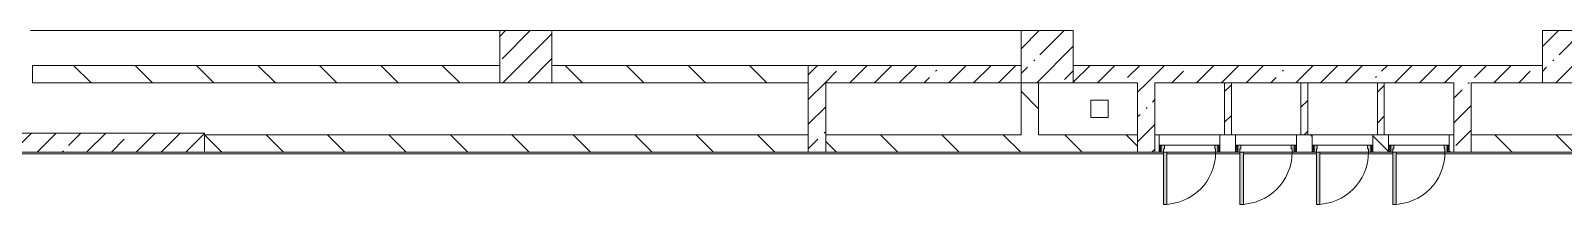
# Model space of a CAD drawing. Header units: millimetres. Extents: x -5368 to 196898, y -8553 to 29000.
# Drawn here: x 104785 to 122425, y 10300 to 12300 of the extents above; entities that cross this region are included whole.
import ezdxf

# ---------------------------------------------------------------- set-up
doc = ezdxf.new("R2010")
doc.units = ezdxf.units.MM
for name, color, linetype, lineweight, true_color in [('A-DOOR-2', 7, 'Continuous', 5, 0xaaaaaa), ('A-DOOR-3', 7, 'Continuous', 5, 0xe2e2e2), ('A-DOOR-FRAM-2', 7, 'Continuous', 5, 0xe2e2e2), ('A-DOOR-FRAM-3', 7, 'Continuous', 5, 0xaaaaaa), ('A-FLOR-3', 7, 'Continuous', 5, 0xaaaaaa)]:
    doc.layers.add(name, color=color, linetype=linetype, lineweight=lineweight, true_color=true_color)
for name, color, linetype, lineweight in [('A-WALL', 7, 'Continuous', 9), ('I-WALL-4', 7, 'Continuous', 5), ('S-COLS-3', 7, 'Continuous', 5)]:
    doc.layers.add(name, color=color, linetype=linetype, lineweight=lineweight)
pattern_1 = [(135, (62025.03, 0), (-353.5534, -353.5534), [])]
pattern_2 = [(45, (62025.03, 0), (-285.1231, 285.1231), []), (45, (62310.15, 0), (-285.1231, 285.1231), [504.031, -100.806, 16.764, -84.042])]
pattern_3 = [(45, (62025.03, 0), (-176.7767, 176.7767), [])]

# ---------------------------------------------------------------- blocks, each defined once
blk = doc.blocks.new('BSC_Колонна _Прямоугольная - 600х600-23205375-3_3_1_птичка')
at = {"layer": 'S-COLS-3'}
h = blk.add_hatch(dxfattribs=at)
h.set_pattern_fill('FP_77', color=256, style=0, pattern_type=2)
h.set_pattern_definition([(45, (-54460, -12000), (-285.123, 285.123), []), (45, (-54174.88, -12000), (-285.123, 285.123), [504.031, -100.806, 16.764, -84.042])])
h.paths.add_polyline_path([(-300, -300), (300, -300), (300, 300), (-300, 300)])
for p, q in [((300, 300), (-300, 300)), ((-300, 300), (-300, -300)), ((300, -300), (300, 300)), ((-300, -300), (300, -300))]:
    blk.add_line(p, q, dxfattribs=at)
blk = doc.blocks.new('BSC_Колонна _Прямоугольная - 600х600-V97-3_3_1_птичка')
at = {"layer": 'S-COLS-3'}
h = blk.add_hatch(dxfattribs=at)
h.set_pattern_fill('FP_86', color=256, style=0, pattern_type=2)
h.set_pattern_definition([(45, (-60460, -12000), (-285.1231, 285.1231), []), (45, (-60174.88, -12000), (-285.1231, 285.1231), [504.031, -100.806, 16.764, -84.042])])
h.paths.add_polyline_path([(-300, -300), (300, -300), (300, 300), (-300, 300)])
for p, q in [((300, 300), (-300, 300)), ((-300, 300), (-300, -300)), ((300, -300), (300, 300)), ((-300, -300), (300, -300))]:
    blk.add_line(p, q, dxfattribs=at)
blk = doc.blocks.new('110_Дверь_СКБ_1Ст - д-18 700x2100h_Технический шкаф ЭОМ и СС-23257539-3_3_1_птичка')
at = {"layer": 'A-DOOR-2'}
h = blk.add_hatch(dxfattribs=at)
h.set_pattern_fill('FP_30', color=256, style=0, pattern_type=2)
h.set_pattern_definition([(135, (1951.41, 164.685), (-14.14214, -14.14214), []), (225, (1951.41, 164.685), (14.14214, -14.14214), [])])
h.paths.add_polyline_path([(362.5, 100), (337.5, 100), (337.5, 20), (362.5, 20)])
at = {"layer": 'A-DOOR-3'}
h = blk.add_hatch(color=256, dxfattribs=at)
h.paths.add_polyline_path([(312.5, 100), (312.5, 60), (302.5, 60), (302.5, 20), (337.5, 20), (337.5, 100)])
h.paths.add_polyline_path([(-287.5, 100), (-312.5, 100), (-312.5, 20), (-277.5, 20), (-277.5, 60), (-287.5, 60)])
at = {"layer": 'A-DOOR-FRAM-2'}
blk.add_hatch(color=256, dxfattribs=at).paths.add_polyline_path([(272.5, 700), (272.5, 100), (312.5, 100), (312.5, 700)])
at = {"layer": 'A-DOOR-FRAM-3'}
h = blk.add_hatch(dxfattribs=at)
h.set_pattern_fill('FP_31', color=256, style=0, pattern_type=2)
h.set_pattern_definition([(45, (-171.384, 164.685), (-14.1421, 14.1421), []), (135, (-171.384, 164.685), (-14.1421, -14.1421), [])])
h.paths.add_polyline_path([(-312.5, 100), (-337.5, 100), (-337.5, 20), (-312.5, 20)])
at = {"layer": 'A-DOOR-2'}
for p, q in [((312.5, 700), (272.5, 700)), ((272.5, 700), (272.5, 100)), ((312.5, 100), (312.5, 700)), ((272.5, 100), (312.5, 100))]:
    blk.add_line(p, q, dxfattribs=at)
blk.add_arc((312.5, 100), 600, 90, 180, dxfattribs=at)
at = {"layer": 'A-DOOR-FRAM-3'}
for p, q in [((-312.5, 100), (-337.5, 100)), ((-337.5, 100), (-337.5, 20)), ((-337.5, 20), (-312.5, 20)), ((-287.5, 100), (-312.5, 100)), ((-312.5, 100), (-312.5, 20)), ((-312.5, 20), (-312.5, 100)), ((-312.5, 20), (-277.5, 20)), ((-287.5, 60), (-287.5, 100)), ((-287.5, 100), (272.5, 100)), ((-277.5, 60), (-287.5, 60)), ((-277.5, 20), (-277.5, 60)), ((302.5, 20), (-277.5, 20)), ((312.5, 60), (302.5, 60)), ((302.5, 60), (302.5, 20)), ((302.5, 20), (337.5, 20)), ((312.5, 100), (312.5, 60)), ((337.5, 100), (312.5, 100)), ((337.5, 20), (337.5, 100)), ((362.5, 100), (337.5, 100)), ((337.5, 100), (337.5, 20)), ((337.5, 20), (362.5, 20)), ((362.5, 20), (362.5, 100))]:
    blk.add_line(p, q, dxfattribs=at)

msp = doc.modelspace()

# ---------------------------------------------------------------- hatches: boundary and pattern name
at = {"layer": 'I-WALL-4'}
h = msp.add_hatch(dxfattribs=at)
h.set_pattern_fill('FP_74', color=256, style=0, pattern_type=2)
h.set_pattern_definition(pattern_1)
h.paths.add_polyline_path([(110785, 11700), (113735, 11700), (113735, 11900), (110785, 11900)])
h.paths.add_polyline_path([(110185, 11700), (110185, 11900), (104805, 11900), (104805, 11700), (108499.5, 11700)])
h = msp.add_hatch(dxfattribs=at)
h.set_pattern_fill('FP_71', color=256, style=0, pattern_type=2)
h.set_pattern_definition(pattern_2)
h.paths.add_polyline_path([(116185, 11700), (116185, 11900), (113735, 11900), (113735, 11700), (114857.8, 11700)])
h = msp.add_hatch(dxfattribs=at)
h.set_pattern_fill('FP_71', color=256, style=0, pattern_type=2)
h.set_pattern_definition(pattern_2)
h.paths.add_polyline_path([(125205, 11700), (128185, 11700), (128185, 11900), (122785, 11900), (122785, 11700), (124185, 11700)])
h.paths.add_polyline_path([(118604.3, 11700), (122185, 11700), (122185, 11900), (116785, 11900), (116785, 11700), (118524.3, 11700)])
h = msp.add_hatch(dxfattribs=at)
h.set_pattern_fill('FP_71', color=256, style=0, pattern_type=2)
h.set_pattern_definition(pattern_2)
h.paths.add_polyline_path([(113935, 10900), (113935, 11700), (113735, 11700), (113735, 10900)])
h = msp.add_hatch(dxfattribs=at)
h.set_pattern_fill('FP_74', color=256, style=0, pattern_type=2)
h.set_pattern_definition(pattern_1)
h.paths.add_polyline_path([(116385, 11100), (116385, 11700), (116185, 11700), (116185, 11100)])
h = msp.add_hatch(dxfattribs=at)
h.set_pattern_fill('FP_71', color=256, style=0, pattern_type=2)
h.set_pattern_definition(pattern_2)
h.paths.add_polyline_path([(117525, 10900), (117725, 10900), (117725, 11700), (117525, 11700), (117525, 11100)])
h = msp.add_hatch(dxfattribs=at)
h.set_pattern_fill('FP_76', color=256, style=0, pattern_type=2)
h.set_pattern_definition(pattern_3)
h.paths.add_polyline_path([(118604.3, 11100), (118604.3, 11700), (118524.3, 11700), (118524.3, 11100)])
h = msp.add_hatch(dxfattribs=at)
h.set_pattern_fill('FP_76', color=256, style=0, pattern_type=2)
h.set_pattern_definition(pattern_3)
h.paths.add_polyline_path([(119484.3, 11100), (119484.3, 11700), (119404.3, 11700), (119404.3, 11100)])
h = msp.add_hatch(dxfattribs=at)
h.set_pattern_fill('FP_76', color=256, style=0, pattern_type=2)
h.set_pattern_definition(pattern_3)
h.paths.add_polyline_path([(120364.3, 11100), (120364.3, 11700), (120284.3, 11700), (120284.3, 11100)])
h = msp.add_hatch(dxfattribs=at)
h.set_pattern_fill('FP_71', color=256, style=0, pattern_type=2)
h.set_pattern_definition(pattern_2)
h.paths.add_polyline_path([(121365, 10900), (121365, 11700), (121165, 11700), (121165, 10900), (121216.1, 10900)])
h = msp.add_hatch(dxfattribs=at)
h.set_pattern_fill('FP_71', color=256, style=0, pattern_type=2)
h.set_pattern_definition(pattern_2)
h.paths.add_polyline_path([(106785, 10900), (106785, 11120), (104405, 11120), (104405, 10900)])
h = msp.add_hatch(dxfattribs=at)
h.set_pattern_fill('FP_74', color=256, style=0, pattern_type=2)
h.set_pattern_definition(pattern_1)
h.paths.add_polyline_path([(123185, 10900), (123185, 11100), (121365, 11100), (121365, 10900), (122275.8, 10900)])
h.paths.add_polyline_path([(113935, 10900), (117525, 10900), (117525, 11100), (113935, 11100)])
h.paths.add_polyline_path([(117725, 10900), (117772.8, 10900), (117772.8, 11100), (117725, 11100), (117725, 10980)])
h.paths.add_polyline_path([(118472.8, 10900), (118652.8, 10900), (118652.8, 11100), (118472.8, 11100), (118472.8, 10973.8)])
h.paths.add_polyline_path([(119352.8, 10900), (119532.8, 10900), (119532.8, 11100), (119352.8, 11100), (119352.8, 10973.8)])
h.paths.add_polyline_path([(120232.8, 10900), (120412.8, 10900), (120412.8, 11100), (120232.8, 11100), (120232.8, 10973.8)])
h.paths.add_polyline_path([(121112.8, 10900), (121165, 10900), (121165, 11100), (121112.8, 11100), (121112.8, 10973.8)])
h.paths.add_polyline_path([(106785, 10900), (113735, 10900), (113735, 11100), (106785, 11100)])
at = {"layer": 'S-COLS-3'}
h = msp.add_hatch(dxfattribs=at)
h.set_pattern_fill('FP_71', color=256, style=0, pattern_type=2)
h.set_pattern_definition(pattern_2)
h.paths.add_polyline_path([(110785, 11700), (110785, 12300), (110185, 12300), (110185, 11700)])

# ---------------------------------------------------------------- linework, layer by layer
at = {"layer": 'A-FLOR-3'}
for p, q in [((110185, 12300), (104785, 12300)), ((116185, 12300), (110785, 12300)), ((116985, 11500), (117185, 11500)), ((116985, 11300), (116985, 11500)), ((117185, 11500), (117185, 11300)), ((117185, 11300), (116985, 11300)), ((117822.8, 10880), (104425, 10880)), ((118702.8, 10880), (117862.8, 10880)), ((119582.8, 10880), (118742.8, 10880)), ((120462.8, 10880), (119622.8, 10880)), ((123405, 10880), (120502.8, 10880))]:
    msp.add_line(p, q, dxfattribs=at)
at = {"layer": 'A-WALL'}
for p, q in [((113735, 11700), (113735, 11900)), ((118604.3, 11700), (118524.3, 11700)), ((119484.3, 11700), (119404.3, 11700)), ((120364.3, 11700), (120284.3, 11700)), ((113735, 10900), (113735, 11100)), ((113935, 10900), (113935, 11100)), ((117525, 10900), (117525, 11100)), ((117725, 10900), (117725, 11100)), ((118524.3, 11100), (118604.3, 11100)), ((119404.3, 11100), (119484.3, 11100)), ((120284.3, 11100), (120364.3, 11100)), ((121165, 10900), (121165, 11100)), ((121365, 10900), (121365, 11100))]:
    msp.add_line(p, q, dxfattribs=at)
at = {"layer": 'I-WALL-4'}
for p, q in [((110185, 11900), (104805, 11900)), ((104805, 11900), (104805, 11700)), ((110185, 11700), (110185, 11900)), ((116185, 11900), (110785, 11900)), ((110785, 11900), (110785, 11700)), ((122185, 11900), (116785, 11900)), ((104805, 11700), (110185, 11700)), ((110785, 11700), (113735, 11700)), ((113735, 11700), (113735, 11100)), ((113935, 11100), (113935, 11700)), ((113935, 11700), (116185, 11700)), ((116185, 11700), (116185, 11100)), ((116385, 11100), (116385, 11700)), ((116785, 11700), (117525, 11700)), ((117525, 11700), (117525, 11100)), ((117725, 11100), (117725, 11700)), ((117725, 11700), (118524.3, 11700)), ((118524.3, 11700), (118524.3, 11100)), ((118604.3, 11100), (118604.3, 11700)), ((118604.3, 11700), (119404.3, 11700)), ((119404.3, 11700), (119404.3, 11100)), ((119484.3, 11100), (119484.3, 11700)), ((119484.3, 11700), (120284.3, 11700)), ((120284.3, 11700), (120284.3, 11100)), ((120364.3, 11100), (120364.3, 11700)), ((120364.3, 11700), (121165, 11700)), ((121165, 11700), (121165, 11100)), ((121365, 11100), (121365, 11700)), ((121365, 11700), (122185, 11700)), ((106785, 11120), (104405, 11120)), ((106785, 10900), (106785, 11120)), ((113735, 11100), (106785, 11100)), ((116185, 11100), (113935, 11100)), ((117525, 11100), (116385, 11100)), ((117725, 11100), (118524.3, 11100)), ((117772.8, 10980), (117772.8, 11100)), ((118472.8, 11100), (118472.8, 10980)), ((118604.3, 11100), (119404.3, 11100)), ((118652.8, 10980), (118652.8, 11100)), ((119352.8, 11100), (119352.8, 10980)), ((119484.3, 11100), (120284.3, 11100)), ((119532.8, 10980), (119532.8, 11100)), ((120232.8, 11100), (120232.8, 10980)), ((120364.3, 11100), (121165, 11100)), ((120412.8, 10980), (120412.8, 11100)), ((121112.8, 11100), (121112.8, 10980)), ((122585, 11100), (121365, 11100)), ((104405, 10900), (117772.8, 10900)), ((118472.8, 10900), (118652.8, 10900)), ((119352.8, 10900), (119532.8, 10900)), ((120232.8, 10900), (120412.8, 10900)), ((121112.8, 10900), (123385, 10900))]:
    msp.add_line(p, q, dxfattribs=at)
at = {"layer": 'S-COLS-3'}
for p, q in [((110785, 12300), (110185, 12300)), ((110185, 12300), (110185, 11900)), ((110785, 11900), (110785, 12300)), ((110185, 11900), (110185, 11700)), ((110785, 11700), (110785, 11900)), ((110185, 11700), (110785, 11700))]:
    msp.add_line(p, q, dxfattribs=at)

# ---------------------------------------------------------------- block references
at = {"layer": 'A-DOOR-2', "rotation": 180}
for p in [(118135.3, 11000), (119015.3, 11000), (119895.3, 11000), (120775.3, 11000)]:
    msp.add_blockref('110_Дверь_СКБ_1Ст - д-18 700x2100h_Технический шкаф ЭОМ и СС-23257539-3_3_1_птичка', p, dxfattribs=at)
at = {"layer": 'S-COLS-3'}
for name, p in [('BSC_Колонна _Прямоугольная - 600х600-23205375-3_3_1_птичка', (116485, 12000)), ('BSC_Колонна _Прямоугольная - 600х600-V97-3_3_1_птичка', (122485, 12000))]:
    msp.add_blockref(name, p, dxfattribs=at)

doc.saveas('drawing.dxf')
